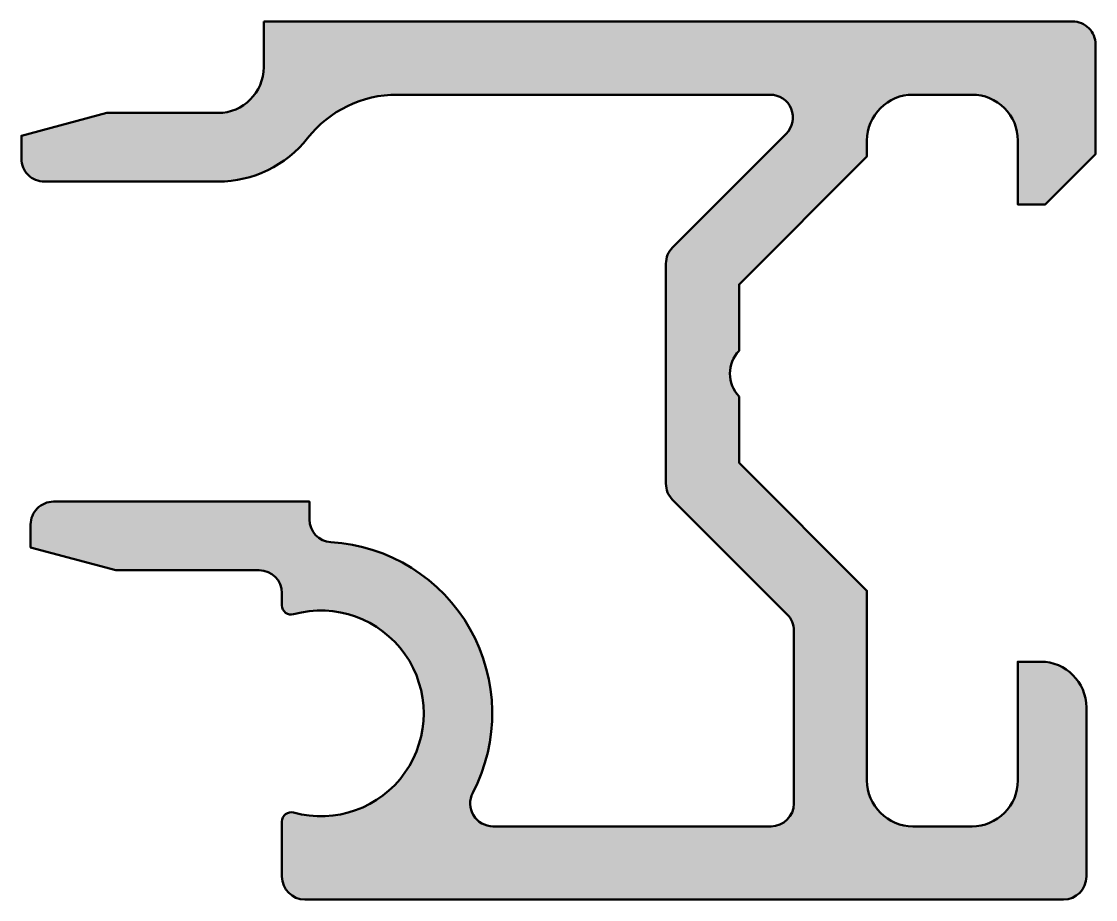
# Model space of a CAD drawing. Extents: x -4.7 to 18.8, y -21.7 to -2.5.
import ezdxf

# ---------------------------------------------------------------- set-up
doc = ezdxf.new("R2010")
doc.units = 0
doc.layers.add('0S-Alu contour', color=7, linetype='Continuous', lineweight=50)
doc.layers.add('0S-Alu hatch', color=252, linetype='Continuous', lineweight=25)

# ---------------------------------------------------------------- blocks, each defined once
blk = doc.blocks.new('365970__622F74A1_D100_4F83_A973_C8174CA80B50_')
at = {"layer": '0S-Alu hatch'}
h = blk.add_hatch(color=256, dxfattribs=at)
edge = h.paths.add_edge_path()
edge.add_line((0.6000660805403643, -2.500003051757811), (0.6000534842918115, -3.500021177867562))
edge.add_ellipse((-0.3999465156530667, -3.500010681152319), major_axis=(-0.9999999999999687, 0), ratio=1, start_angle=90.00000000000091, end_angle=179.9993985826692, ccw=False)
edge.add_line((-0.3999465156530503, -4.500010681152287), (-2.833920734627179, -4.500010681152343))
edge.add_line((-2.833920734627179, -4.500010681152343), (-4.699946138411769, -5.000010681152399))
edge.add_line((-4.699946138411769, -5.000010681152399), (-4.699946138411769, -5.500010681152371))
edge.add_arc((-4.199946138411773, -5.500010681152375), 0.4999999999999965, 180, 270.0000000000004)
edge.add_line((-4.199946138411769, -6.000010681152371), (-0.3999465156529936, -6.000010681152286))
edge.add_arc((-0.3999465156530113, -3.500010681152339), 2.499999999999946, 270.0000000000004, 321.6836649560863)
edge.add_ellipse((3.523051681614818, -6.600024414062765), major_axis=(-2.500000000000041, 0), ratio=1, start_angle=270.0000000000038, end_angle=321.68366495608694, ccw=False)
edge.add_line((3.523051681614652, -4.100024414062726), (11.68019015727706, -4.100024414062442))
edge.add_ellipse((11.68019015727705, -4.600024414062449), major_axis=(-0.5000000000000071, 0), ratio=1, start_angle=135.0000000000015, end_angle=269.99999999999875, ccw=False)
edge.add_line((12.03374354787033, -4.953577804655719), (9.546502609972128, -7.440818742554068))
edge.add_arc((9.900056000565373, -7.794372133147325), 0.4999999999999676, 134.999999999999, 180)
edge.add_line((9.400056000565405, -7.794372133147325), (9.400056000565405, -12.60563397036874))
edge.add_arc((9.900056000565321, -12.60563397036872), 0.4999999999999166, 180, 225.0000000000035)
edge.add_line((9.546502609972128, -12.95918736096196), (12.05360439115853, -15.46628914214831))
edge.add_ellipse((11.70005100056522, -15.81984253274167), major_axis=(-0.5000000000000958, 0), ratio=1, start_angle=180, end_angle=225.0000000000042, ccw=False)
edge.add_line((12.20005100056531, -15.81984253274167), (12.20005100056526, -19.60000915527355))
edge.add_ellipse((11.70005100056525, -19.60000915527354), major_axis=(-0.5000000000000107, 0), ratio=1, start_angle=90.0000000000012, end_angle=180, ccw=False)
edge.add_line((11.70005100056526, -20.10000915527355), (5.616218124318413, -20.10000915527355))
edge.add_ellipse((5.616218124318415, -19.60000915527356), major_axis=(-0.4999999999999858, 0), ratio=1, start_angle=-27.605491661936128, end_angle=89.99999999999977, ccw=False)
edge.add_arc((1.850041654556909, -17.63064001806078), 3.749999999999007, 332.3945083380709, 446.6275528927268)
edge.add_ellipse((2.100053533628256, -13.38800003094007), major_axis=(-0.5000000000001074, 0), ratio=1, start_angle=0, end_angle=86.62755289271848, ccw=False)
edge.add_line((1.600053533628148, -13.38800003094007), (1.600053529132344, -12.9999995080732))
edge.add_line((1.600053529132344, -12.9999995080732), (-3.99994613841178, -12.9999995080734))
edge.add_arc((-3.999946138411795, -13.49999950807338), 0.4999999999999858, 89.99999999999837, 180)
edge.add_line((-4.499946138411781, -13.49999950807338), (-4.499946138411781, -13.9999980797764))
edge.add_line((-4.499946138411781, -13.9999980797764), (-2.633904875360451, -14.5000023292542))
edge.add_line((-2.633904875360451, -14.5000023292542), (0.4998475697673599, -14.50000802374292))
edge.add_ellipse((0.4998464134369164, -15.00000802374159), major_axis=(-0.5000000000000102, 0), ratio=1, start_angle=180.0000465443691, end_angle=269.9998674942917, ccw=False)
edge.add_line((0.9998464134367621, -15.00000761756535), (0.999846195325324, -15.26849128599947))
edge.add_arc((1.199846195324659, -15.26849144847603), 0.1999999999994009, 179.999953463462, 285.3898843959067)
edge.add_ellipse((1.850041654556888, -17.63064001806019), major_axis=(-2.249999999999515, 0), ratio=1, start_angle=74.61079189607068, end_angle=285.3898843957774, ccw=False)
edge.add_arc((1.199874077036766, -19.99279626207523), 0.2000000000000103, 74.6107918960546, 179.9999778347469)
edge.add_line((0.9998740770367707, -19.9927961847039), (0.9998745440677566, -21.20000019343497))
edge.add_arc((1.499874544067792, -21.19999999999993), 0.500000000000073, 180.000022165253, 270.0000000000025)
edge.add_line((1.499874544067813, -21.7), (18.10005309864878, -21.7))
edge.add_arc((18.1000423686934, -21.19998927004462), 0.5000107300705069, 270.001229535929, 359.9987704642715)
edge.add_line((18.60005309864878, -21.19999999999825), (18.60005309864878, -17.50000305175784))
edge.add_arc((17.60002010981824, -17.50003604058835), 1.000032989374653, 0.0018900585595936, 89.99810994159049)
edge.add_line((17.60005309864878, -16.50000305175781), (17.10005309864878, -16.50000305175781))
edge.add_line((17.10005309864878, -16.50000305175781), (17.10005309864878, -19.10000915527344))
edge.add_ellipse((16.1000551458239, -19.10001120244707), major_axis=(-0.999997952826969, 0), ratio=1, start_angle=89.99993734688718, end_angle=180.0001172937093, ccw=False)
edge.add_line((16.10005405232304, -20.10000915527344), (14.80005100056522, -20.10000915527355))
edge.add_ellipse((14.80005100056519, -19.10000915527358), major_axis=(-0.999999999999968, 0), ratio=1, start_angle=0, end_angle=90.00000000000182, ccw=False)
edge.add_line((13.80005100056522, -19.10000915527358), (13.80005100056528, -14.94999405175811))
edge.add_line((13.80005100056528, -14.94999405175811), (11.0000560005652, -12.14999905175802))
edge.add_line((11.0000560005652, -12.14999905175802), (11.00005600056543, -10.70000305175797))
edge.add_ellipse((11.52500264616075, -10.20000305175803), major_axis=(-0.7249613649855589, 0), ratio=1, start_angle=-43.60572707745382, end_angle=43.60572707745382, ccw=False)
edge.add_line((11.00005600056543, -9.700003051758085), (11.00005600056543, -8.250007051757688))
edge.add_line((11.00005600056543, -8.250007051757688), (13.80005100056528, -5.450012051757749))
edge.add_line((13.80005100056528, -5.450012051757749), (13.80005100056522, -5.100024414062499))
edge.add_ellipse((14.80005100056526, -5.100024414062537), major_axis=(-1.000000000000037, 0), ratio=1, start_angle=269.999999999999, end_angle=360, ccw=False)
edge.add_line((14.80005100056528, -4.100024414062499), (16.10003879353397, -4.100024414062499))
edge.add_ellipse((16.10004930866134, -5.100012945271352), major_axis=(-0.9999885312641374, 0), ratio=1, start_angle=179.9993428787604, end_angle=270.0006024793289, ccw=False)
edge.add_line((17.10003783985971, -5.100024414069034), (17.10003783985971, -6.500003051757811))
edge.add_line((17.10003783985971, -6.500003051757811), (17.70004394337534, -6.50000305175784))
edge.add_line((17.70004394337534, -6.50000305175784), (18.80005004689096, -5.399966430664061))
edge.add_line((18.80005004689096, -5.399966430664061), (18.80005004689096, -3.000003051757811))
edge.add_arc((18.30006548354763, -2.999987615101144), 0.4999845635816302, 359.9982310347787, 450.0017689651668)
edge.add_line((18.30005004689096, -2.500003051757811), (0.6000660805403655, -2.500003051757811))
at = {"layer": '0S-Alu contour', "color": 7}
for points in [[(0.6000660805403643, -2.500003051757811), (0.6000534842918115, -3.500021177867562)], [(18.30005004689096, -2.500003051757811), (0.6000660805403643, -2.500003051757811)], [(17.10003783985971, -5.100024414069034), (17.10003783985971, -6.500003051757811), (17.70004394337534, -6.50000305175784), (18.80005004689096, -5.399966430664061), (18.80005004689096, -3.000003051757811)], [(3.523051681614652, -4.100024414062726), (11.68019015727706, -4.100024414062442)], [(14.80005100056528, -4.100024414062499), (16.10003879353397, -4.100024414062499)], [(-0.3999465156530503, -4.500010681152287), (-2.833920734627179, -4.500010681152343), (-4.699946138411769, -5.000010681152399), (-4.699946138411769, -5.500010681152371)], [(12.03374354787033, -4.953577804655719), (9.546502609972128, -7.440818742554068)], [(11.00005600056543, -9.700003051758085), (11.00005600056543, -8.250007051757688), (13.80005100056528, -5.450012051757749), (13.80005100056522, -5.100024414062499)], [(-4.199946138411769, -6.000010681152371), (-0.3999465156529936, -6.000010681152286)], [(9.400056000565405, -7.794372133147325), (9.400056000565405, -12.60563397036874)], [(13.80005100056522, -19.10000915527358), (13.80005100056528, -14.94999405175811), (11.0000560005652, -12.14999905175802), (11.00005600056543, -10.70000305175797)], [(1.600053533628148, -13.38800003094007), (1.600053529132344, -12.9999995080732), (-3.99994613841178, -12.9999995080734)], [(9.546502609972128, -12.95918736096196), (12.05360439115853, -15.46628914214831)], [(-4.499946138411781, -13.49999950807338), (-4.499946138411781, -13.9999980797764), (-2.633904875360451, -14.5000023292542), (0.4998475697673599, -14.50000802374292)], [(0.9998464134367621, -15.00000761756535), (0.999846195325324, -15.26849128599947)], [(12.20005100056531, -15.81984253274167), (12.20005100056526, -19.60000915527355)], [(17.60005309864878, -16.50000305175781), (17.10005309864878, -16.50000305175781), (17.10005309864878, -19.10000915527344)], [(18.60005309864878, -21.19999999999825), (18.60005309864878, -17.50000305175784)], [(0.9998740770367707, -19.9927961847039), (0.9998745440677566, -21.20000019343497)], [(11.70005100056526, -20.10000915527355), (5.616218124318413, -20.10000915527355)], [(16.10005405232304, -20.10000915527344), (14.80005100056522, -20.10000915527355)], [(1.499874544067813, -21.7), (18.10005309864878, -21.7)]]:
    blk.add_lwpolyline(points, dxfattribs=at)
for centre, radius, start, end in [((18.30006548354763, -2.999987615101144), 0.4999845635816302, 359.9982310347787, 90.00176896516695), ((-0.3999465156530113, -3.500010681152339), 2.499999999999946, 270.0000000000004, 321.6836649560863), ((-4.199946138411773, -5.500010681152375), 0.4999999999999965, 180, 270.0000000000004), ((9.900056000565373, -7.794372133147325), 0.4999999999999676, 134.999999999999, 180), ((9.900056000565321, -12.60563397036872), 0.4999999999999166, 180, 225.0000000000035), ((-3.999946138411795, -13.49999950807338), 0.4999999999999858, 89.99999999999837, 180), ((1.850041654556909, -17.63064001806078), 3.749999999999007, 332.3945083380709, 86.62755289272684), ((1.199846195324659, -15.26849144847603), 0.1999999999994009, 179.999953463462, 285.3898843959067), ((17.60002010981824, -17.50003604058835), 1.000032989374653, 0.0018900585595936, 89.99810994159049), ((1.199874077036766, -19.99279626207523), 0.2000000000000103, 74.6107918960546, 179.9999778347469), ((1.499874544067792, -21.19999999999993), 0.500000000000073, 180.000022165253, 270.0000000000025), ((18.1000423686934, -21.19998927004462), 0.5000107300705069, 270.001229535929, 359.9987704642715)]:
    blk.add_arc(centre, radius, start, end, dxfattribs=at)
at = {"layer": '0S-Alu contour', "color": 7, "extrusion": (0, 0, -1)}
for centre, radius, start, end in [((0.3999465156530667, -3.500010681152319), 0.9999999999999687, 180.0006014173309, 269.9999999999991), ((-3.523051681614818, -6.600024414062765), 2.500000000000041, 38.31633504391307, 89.99999999999619), ((-11.68019015727705, -4.600024414062449), 0.5000000000000071, 90.00000000000122, 224.9999999999985), ((-14.80005100056526, -5.100024414062537), 1.000000000000037, 0, 90.00000000000102), ((-16.10004930866134, -5.100012945271352), 0.9999885312641374, 89.9993975206711, 180.0006571212396), ((-11.52500264616075, -10.20000305175803), 0.7249613649855589, 316.3942729225462, 43.60572707745378), ((-2.100053533628256, -13.38800003094007), 0.5000000000001074, 273.3724471072815, 0), ((-0.4998464134369164, -15.00000802374159), 0.5000000000000102, 90.0001325057083, 179.9999534556309), ((-1.850041654556888, -17.63064001806019), 2.249999999999515, 74.6101156042226, 285.3892081039293), ((-11.70005100056522, -15.81984253274167), 0.5000000000000958, 134.9999999999958, 180), ((-14.80005100056519, -19.10000915527358), 0.999999999999968, 269.9999999999982, 0), ((-16.1000551458239, -19.10001120244707), 0.999997952826969, 179.9998827062907, 270.0000626531128), ((-5.616218124318415, -19.60000915527356), 0.4999999999999858, 270.0000000000002, 27.60549166193614), ((-11.70005100056525, -19.60000915527354), 0.5000000000000107, 180, 269.9999999999988)]:
    blk.add_arc(centre, radius, start, end, dxfattribs=at)
blk = doc.blocks.new('365970__2F602C0A_7DA2_45C5_B177_A6E7091A033F_')
at = {"layer": '0S-Alu contour', "color": 7}
blk.add_blockref('365970__622F74A1_D100_4F83_A973_C8174CA80B50_', (0, 0), dxfattribs=at)

msp = doc.modelspace()

# ---------------------------------------------------------------- block references
at = {"layer": '0S-Alu contour', "color": 7}
msp.add_blockref('365970__2F602C0A_7DA2_45C5_B177_A6E7091A033F_', (0, 0), dxfattribs=at)

doc.saveas('drawing.dxf')
